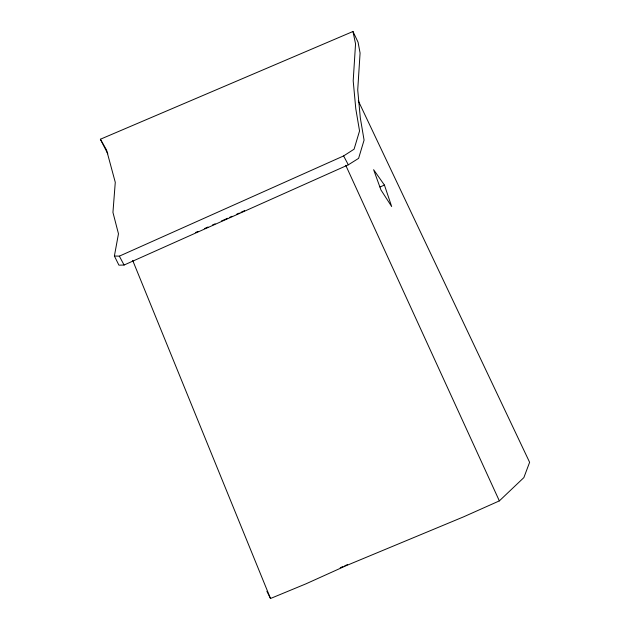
<?xml version="1.0" encoding="UTF-8"?>
<svg xmlns="http://www.w3.org/2000/svg" width="630" height="630" viewBox="0 0 630 630"><rect width="100%" height="100%" fill="white"/><g stroke="black" fill="none" stroke-linecap="round" stroke-linejoin="round"><path stroke-width="0.94" d="M114.392 256.008L118.471 233.793L112.943 212.412L115.274 182.322L106.564 150.066L100.383 139.238L352.973 31.5L358.068 42.226L360.077 53.022L357.722 90.003L360.321 117.991L364.077 140.128L358.604 158.358L348.327 164.816L124.079 265.033L118.92 265.167L114.392 256.008L119.353 256.15L343.61 155.933L354.076 149.2L359.549 130.969L355.793 108.832L353.194 80.845L355.548 43.864L352.973 31.5M266.884 591.287L270.506 598.5L305.904 583.86L346.429 565.559L463.491 516.884L499.354 500.889L523.861 477.603L529.617 462.302L358.273 100.776M241.046 212.279L244.59 210.641M204.388 228.611L207.963 227.02M212.436 225.028L215.114 223.831M221.374 221.043L227.635 218.256M229.422 217.46L232.108 216.263M236.581 214.271L239.258 213.074M195.45 232.525L198.127 231.383M379.992 186.976L384.434 185.078L391.663 206.53L380.953 189.961L373.621 169.698L384.434 185.078M340.231 567.724L342.94 566.567M344.752 565.795L347.469 564.637M107.809 153.822L100.383 139.238M343.61 155.933L348.327 164.816M119.353 256.15L124.079 265.033M345.752 165.296L499.354 500.889M132.67 260.371L270.506 598.5"/></g></svg>
